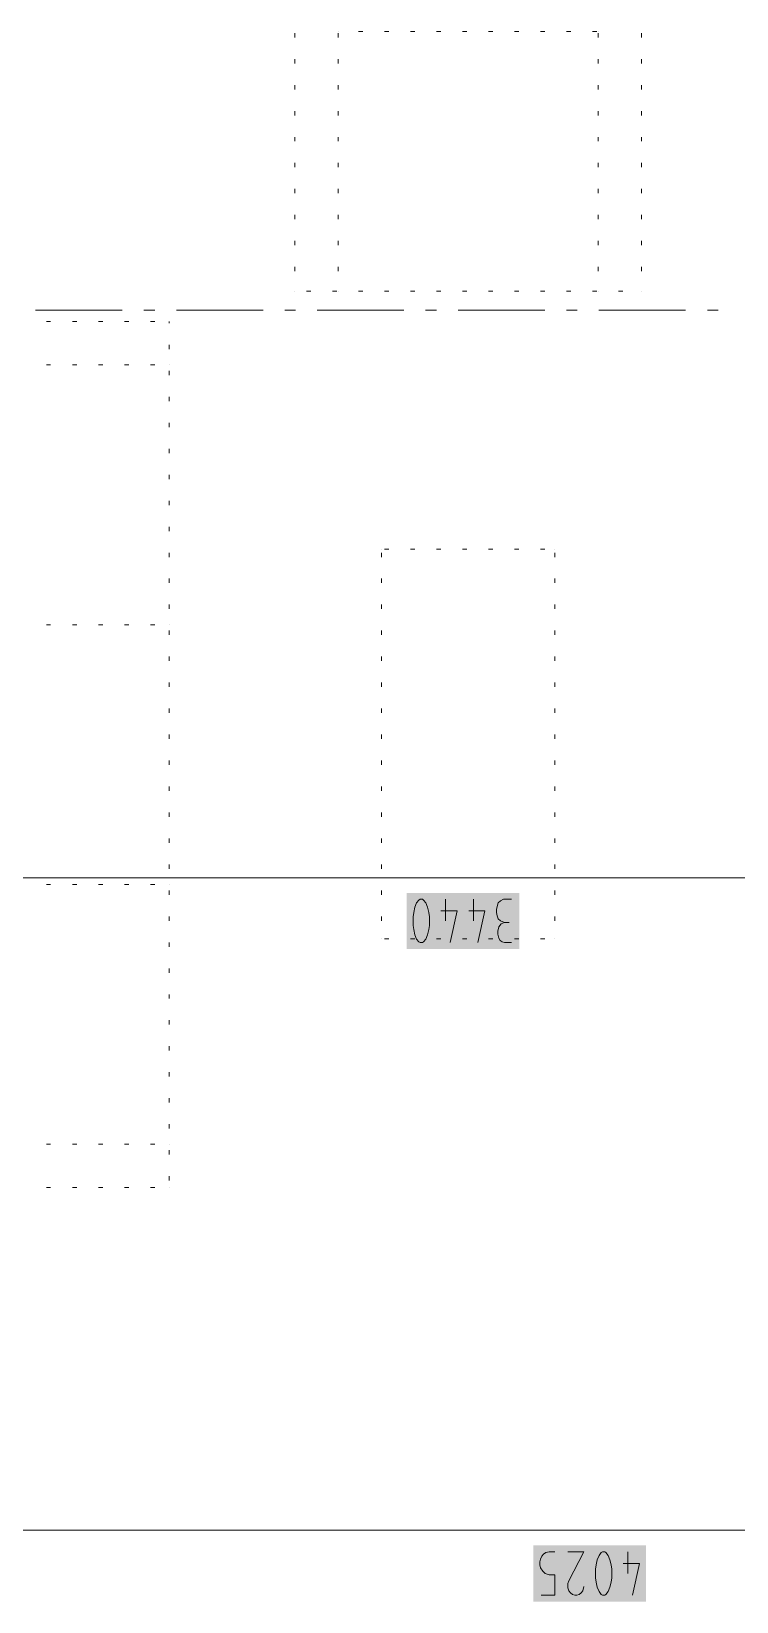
# Model space of a CAD drawing. Header units: millimetres. Extents: x 0 to 594, y 0 to 420.
# Drawn here: x 119.21 to 134.11, y 287.81 to 321.02 of the extents above; entities that cross this region are included whole.
import ezdxf

# ---------------------------------------------------------------- set-up
doc = ezdxf.new("R2010")
doc.units = ezdxf.units.MM
doc.header["$LTSCALE"] = 8
for name, color, linetype in [('PDF_Koty delkove', 7, 'Continuous'), ('PDF_Nabytek', 7, 'Continuous'), ('PDF_Osy hlavni', 7, 'Continuous')]:
    doc.layers.add(name, color=color, linetype=linetype)

msp = doc.modelspace()

# ---------------------------------------------------------------- linework, layer by layer
at = {"layer": 'PDF_Koty delkove', "lineweight": 18}
for points in [[(235.992, 303.118), (234.068, 303.118), (210.576, 303.118), (209.248, 303.118), (178.291, 303.118), (176.368, 303.118), (151.365, 303.118), (145.411, 303.118), (144.083, 303.118), (112.577, 303.118), (109.188, 303.118)], [(127.608, 302.019), (127.621, 302.11), (127.621, 302.293), (127.608, 302.385), (127.583, 302.492), (127.547, 302.584), (127.498, 302.645), (127.473, 302.661), (127.425, 302.661), (127.4, 302.645), (127.351, 302.584), (127.315, 302.492), (127.291, 302.385), (127.278, 302.293)], [(127.963, 302.661), (127.963, 302.203)], [(128.55, 302.661), (128.55, 302.203)], [(129.357, 302.661), (129.186, 302.661), (129.125, 302.629), (129.076, 302.584), (129.052, 302.508), (129.039, 302.446), (129.039, 302.385), (129.052, 302.309), (129.076, 302.248), (129.125, 302.203), (129.21, 302.171)], [(127.278, 302.293), (127.278, 302.11), (127.291, 302.019), (127.315, 301.912), (127.351, 301.821), (127.4, 301.759), (127.425, 301.745), (127.473, 301.745), (127.498, 301.759), (127.547, 301.821), (127.583, 301.912), (127.608, 302.019)], [(127.865, 302.416), (128.208, 302.416), (128.06, 301.745)], [(128.452, 302.416), (128.795, 302.416), (128.647, 301.745)], [(129.357, 301.745), (129.21, 301.745), (129.161, 301.759), (129.113, 301.79), (129.088, 301.836), (129.064, 301.927), (129.064, 301.988), (129.088, 302.08), (129.137, 302.141), (129.21, 302.171), (129.308, 302.171)], [(176.368, 289.318), (167.45, 289.318), (164.099, 289.318), (157.135, 289.318), (151.365, 289.318), (149.441, 289.318), (112.577, 289.318), (109.188, 289.318)], [(129.981, 287.944), (130.275, 287.944), (130.275, 288.371), (130.152, 288.371), (130.067, 288.402), (130.018, 288.448), (129.969, 288.524), (129.957, 288.584), (129.957, 288.645), (129.969, 288.707), (129.994, 288.767), (130.03, 288.813), (130.079, 288.844), (130.152, 288.86), (130.275, 288.86)], [(130.544, 288.86), (130.887, 288.86), (130.568, 288.249), (130.544, 288.187), (130.544, 288.096), (130.568, 288.035), (130.605, 287.99), (130.642, 287.958), (130.691, 287.944), (130.739, 287.944), (130.788, 287.958), (130.825, 287.99), (130.862, 288.035), (130.887, 288.126)], [(131.4, 288.02), (131.436, 288.111), (131.461, 288.219), (131.474, 288.309), (131.474, 288.492), (131.461, 288.584), (131.436, 288.691), (131.4, 288.783), (131.351, 288.844), (131.326, 288.86), (131.278, 288.86), (131.253, 288.844), (131.205, 288.783), (131.168, 288.691), (131.144, 288.584), (131.131, 288.492)], [(131.816, 288.86), (131.816, 288.402)], [(131.131, 288.492), (131.131, 288.309), (131.144, 288.219), (131.168, 288.111), (131.205, 288.02), (131.253, 287.958), (131.278, 287.944), (131.326, 287.944), (131.351, 287.958), (131.4, 288.02)], [(131.718, 288.615), (132.061, 288.615), (131.914, 287.944)]]:
    msp.add_lwpolyline(points, dxfattribs=at)
at = {"layer": 'PDF_Koty delkove', "color": 7, "lineweight": 18, "true_color": 0xffffff, "transparency": 33554559}
for points in [[(129.519, 302.798), (127.141, 302.798), (129.519, 301.607), (127.141, 301.607)], [(132.198, 288.997), (129.82, 288.997), (132.198, 287.806), (129.82, 287.806)]]:
    msp.add_solid(points, dxfattribs=at)
at = {"layer": 'PDF_Nabytek', "lineweight": 13}
for points in [[(124.776, 320.892), (124.776, 320.984)], [(125.692, 321.019), (125.692, 321.019)], [(125.692, 321.019), (125.692, 321.019)], [(125.692, 320.892), (125.692, 320.984)], [(126.213, 321.019), (126.121, 321.019)], [(126.762, 321.019), (126.671, 321.019)], [(127.312, 321.019), (127.22, 321.019)], [(127.861, 321.019), (127.77, 321.019)], [(128.411, 321.019), (128.319, 321.019)], [(128.96, 321.019), (128.869, 321.019)], [(129.51, 321.019), (129.418, 321.019)], [(130.059, 321.019), (129.968, 321.019)], [(130.609, 321.019), (130.517, 321.019)], [(131.158, 321.019), (131.067, 321.019)], [(131.187, 321.019), (131.187, 321.019)], [(131.187, 321.019), (131.187, 321.019)], [(131.187, 320.892), (131.187, 320.984)], [(132.103, 320.892), (132.103, 320.984)], [(124.776, 320.342), (124.776, 320.434)], [(125.692, 320.342), (125.692, 320.434)], [(131.187, 320.342), (131.187, 320.434)], [(132.103, 320.342), (132.103, 320.434)], [(124.776, 319.793), (124.776, 319.885)], [(125.692, 319.793), (125.692, 319.885)], [(131.187, 319.793), (131.187, 319.885)], [(132.103, 319.793), (132.103, 319.885)], [(124.776, 319.243), (124.776, 319.335)], [(125.692, 319.243), (125.692, 319.335)], [(131.187, 319.243), (131.187, 319.335)], [(132.103, 319.243), (132.103, 319.335)], [(124.776, 318.694), (124.776, 318.785)], [(125.692, 318.694), (125.692, 318.785)], [(131.187, 318.694), (131.187, 318.785)], [(132.103, 318.694), (132.103, 318.785)], [(124.776, 318.144), (124.776, 318.236)], [(125.692, 318.144), (125.692, 318.236)], [(131.187, 318.144), (131.187, 318.236)], [(132.103, 318.144), (132.103, 318.236)], [(124.776, 317.595), (124.776, 317.686)], [(125.692, 317.595), (125.692, 317.686)], [(131.187, 317.595), (131.187, 317.686)], [(132.103, 317.595), (132.103, 317.686)], [(124.776, 317.045), (124.776, 317.137)], [(125.692, 317.045), (125.692, 317.137)], [(131.187, 317.045), (131.187, 317.137)], [(132.103, 317.045), (132.103, 317.137)], [(124.776, 316.496), (124.776, 316.587)], [(125.692, 316.496), (125.692, 316.587)], [(131.187, 316.496), (131.187, 316.587)], [(132.103, 316.496), (132.103, 316.587)], [(124.776, 315.946), (124.776, 316.038)], [(125.692, 315.946), (125.692, 316.038)], [(131.187, 315.946), (131.187, 316.038)], [(132.103, 315.946), (132.103, 316.038)], [(124.776, 315.524), (124.776, 315.524)], [(124.776, 315.524), (124.776, 315.524)], [(125.114, 315.524), (125.022, 315.524)], [(125.663, 315.524), (125.572, 315.524)], [(125.692, 315.524), (125.692, 315.524)], [(126.213, 315.524), (126.121, 315.524)], [(126.762, 315.524), (126.671, 315.524)], [(127.312, 315.524), (127.22, 315.524)], [(127.861, 315.524), (127.77, 315.524)], [(128.411, 315.524), (128.319, 315.524)], [(128.96, 315.524), (128.869, 315.524)], [(129.51, 315.524), (129.418, 315.524)], [(130.059, 315.524), (129.968, 315.524)], [(130.609, 315.524), (130.517, 315.524)], [(131.158, 315.524), (131.067, 315.524)], [(131.187, 315.524), (131.187, 315.524)], [(131.708, 315.524), (131.616, 315.524)], [(132.103, 315.524), (132.103, 315.524)], [(132.103, 315.524), (132.103, 315.524)], [(119.618, 314.881), (119.527, 314.881)], [(120.168, 314.881), (120.076, 314.881)], [(120.717, 314.881), (120.626, 314.881)], [(121.267, 314.881), (121.175, 314.881)], [(121.816, 314.881), (121.725, 314.881)], [(122.122, 314.847), (122.122, 314.881)], [(122.122, 314.881), (122.122, 314.881)], [(122.122, 314.881), (122.122, 314.881)], [(122.122, 314.298), (122.122, 314.389)], [(119.618, 313.965), (119.527, 313.965)], [(120.168, 313.965), (120.076, 313.965)], [(120.717, 313.965), (120.626, 313.965)], [(121.267, 313.965), (121.175, 313.965)], [(121.816, 313.965), (121.725, 313.965)], [(122.122, 313.965), (122.122, 313.965)], [(122.122, 313.748), (122.122, 313.84)], [(122.122, 313.199), (122.122, 313.29)], [(122.122, 312.649), (122.122, 312.741)], [(122.122, 312.1), (122.122, 312.191)], [(122.122, 311.55), (122.122, 311.642)], [(122.122, 311.001), (122.122, 311.092)], [(122.122, 310.451), (122.122, 310.543)], [(122.122, 309.901), (122.122, 309.993)], [(126.607, 310.07), (126.607, 310.07)], [(126.607, 310.07), (126.607, 310.07)], [(126.607, 309.901), (126.607, 309.993)], [(126.762, 310.07), (126.671, 310.07)], [(127.312, 310.07), (127.22, 310.07)], [(127.861, 310.07), (127.77, 310.07)], [(128.411, 310.07), (128.319, 310.07)], [(128.96, 310.07), (128.869, 310.07)], [(129.51, 310.07), (129.418, 310.07)], [(130.059, 310.07), (129.968, 310.07)], [(130.271, 310.07), (130.271, 310.07)], [(130.271, 310.07), (130.271, 310.07)], [(130.271, 309.901), (130.271, 309.993)], [(122.122, 309.352), (122.122, 309.444)], [(126.607, 309.352), (126.607, 309.444)], [(130.271, 309.352), (130.271, 309.444)], [(122.122, 308.802), (122.122, 308.894)], [(126.607, 308.802), (126.607, 308.894)], [(130.271, 308.802), (130.271, 308.894)], [(119.618, 308.47), (119.527, 308.47)], [(120.168, 308.47), (120.076, 308.47)], [(120.717, 308.47), (120.626, 308.47)], [(121.267, 308.47), (121.175, 308.47)], [(121.816, 308.47), (121.725, 308.47)], [(122.122, 308.47), (122.122, 308.47)], [(122.122, 308.253), (122.122, 308.344)], [(126.607, 308.253), (126.607, 308.344)], [(130.271, 308.253), (130.271, 308.344)], [(122.122, 307.703), (122.122, 307.795)], [(126.607, 307.703), (126.607, 307.795)], [(130.271, 307.703), (130.271, 307.795)], [(122.122, 307.154), (122.122, 307.245)], [(126.607, 307.154), (126.607, 307.245)], [(130.271, 307.154), (130.271, 307.245)], [(122.122, 306.604), (122.122, 306.696)], [(126.607, 306.604), (126.607, 306.696)], [(130.271, 306.604), (130.271, 306.696)], [(122.122, 306.055), (122.122, 306.146)], [(126.607, 306.055), (126.607, 306.146)], [(130.271, 306.055), (130.271, 306.146)], [(122.122, 305.505), (122.122, 305.597)], [(126.607, 305.505), (126.607, 305.597)], [(130.271, 305.505), (130.271, 305.597)], [(122.122, 304.956), (122.122, 305.047)], [(126.607, 304.956), (126.607, 305.047)], [(130.271, 304.956), (130.271, 305.047)], [(122.122, 304.406), (122.122, 304.498)], [(126.607, 304.406), (126.607, 304.498)], [(130.271, 304.406), (130.271, 304.498)], [(122.122, 303.857), (122.122, 303.948)], [(126.607, 303.857), (126.607, 303.948)], [(130.271, 303.857), (130.271, 303.948)], [(122.122, 303.307), (122.122, 303.399)], [(126.607, 303.307), (126.607, 303.399)], [(130.271, 303.307), (130.271, 303.399)], [(119.618, 302.974), (119.527, 302.974)], [(120.168, 302.974), (120.076, 302.974)], [(120.717, 302.974), (120.626, 302.974)], [(121.267, 302.974), (121.175, 302.974)], [(121.816, 302.974), (121.725, 302.974)], [(122.122, 302.974), (122.122, 302.974)], [(122.122, 302.758), (122.122, 302.849)], [(126.607, 302.758), (126.607, 302.849)], [(130.271, 302.758), (130.271, 302.849)], [(122.122, 302.208), (122.122, 302.3)], [(126.607, 302.208), (126.607, 302.3)], [(130.271, 302.208), (130.271, 302.3)], [(122.122, 301.659), (122.122, 301.75)], [(126.607, 301.827), (126.607, 301.827)], [(126.607, 301.827), (126.607, 301.827)], [(126.762, 301.827), (126.671, 301.827)], [(127.312, 301.827), (127.22, 301.827)], [(127.861, 301.827), (127.77, 301.827)], [(128.411, 301.827), (128.319, 301.827)], [(128.96, 301.827), (128.869, 301.827)], [(129.51, 301.827), (129.418, 301.827)], [(130.059, 301.827), (129.968, 301.827)], [(130.271, 301.827), (130.271, 301.827)], [(130.271, 301.827), (130.271, 301.827)], [(122.122, 301.109), (122.122, 301.201)], [(122.122, 300.56), (122.122, 300.651)], [(122.122, 300.01), (122.122, 300.102)], [(122.122, 299.46), (122.122, 299.552)], [(122.122, 298.911), (122.122, 299.003)], [(122.122, 298.361), (122.122, 298.453)], [(122.122, 297.812), (122.122, 297.903)], [(119.618, 297.479), (119.527, 297.479)], [(120.168, 297.479), (120.076, 297.479)], [(120.717, 297.479), (120.626, 297.479)], [(121.267, 297.479), (121.175, 297.479)], [(121.816, 297.479), (121.725, 297.479)], [(122.122, 297.479), (122.122, 297.479)], [(122.122, 297.262), (122.122, 297.354)], [(122.122, 296.713), (122.122, 296.804)], [(119.618, 296.563), (119.527, 296.563)], [(120.168, 296.563), (120.076, 296.563)], [(120.717, 296.563), (120.626, 296.563)], [(121.267, 296.563), (121.175, 296.563)], [(121.816, 296.563), (121.725, 296.563)], [(122.122, 296.563), (122.122, 296.563)], [(122.122, 296.563), (122.122, 296.563)]]:
    msp.add_lwpolyline(points, dxfattribs=at)
at = {"layer": 'PDF_Osy hlavni', "lineweight": 18}
for points in [[(121.13, 315.124), (119.298, 315.124)], [(121.816, 315.124), (121.588, 315.124)], [(124.106, 315.124), (122.274, 315.124)], [(124.793, 315.124), (124.564, 315.124)], [(127.083, 315.124), (125.251, 315.124)], [(127.77, 315.124), (127.541, 315.124)], [(130.059, 315.124), (128.228, 315.124)], [(130.746, 315.124), (130.517, 315.124)], [(133.036, 315.124), (131.204, 315.124)], [(133.723, 315.124), (133.494, 315.124)]]:
    msp.add_lwpolyline(points, dxfattribs=at)

doc.saveas('drawing.dxf')
